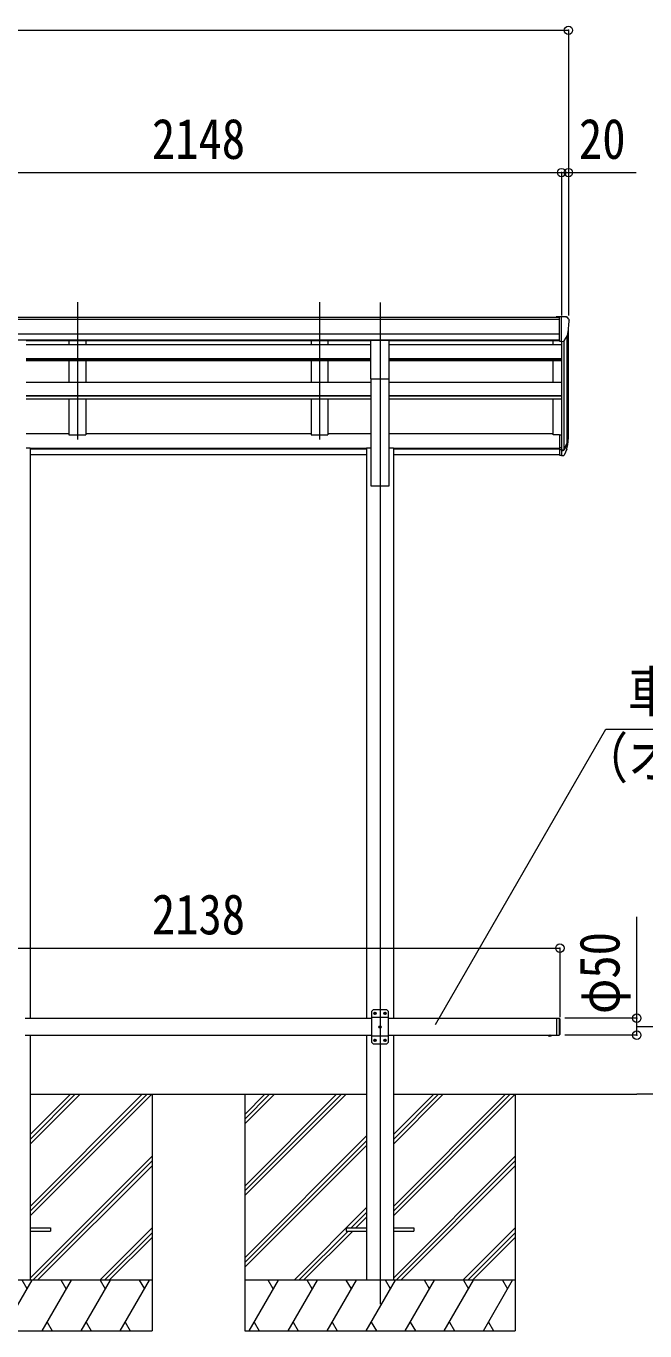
# Model space of a CAD drawing. Units: millimetres at full size. Extents: x -6988 to 7066, y -4877 to 4823.
# Drawn here: x 2769 to 4599, y -2708 to 1152 of the extents above; entities that cross this region are included whole.
import ezdxf
from ezdxf.enums import TextEntityAlignment as Align

# ---------------------------------------------------------------- set-up
doc = ezdxf.new("R2010")
doc.units = ezdxf.units.MM
doc.header["$LTSCALE"] = 25
doc.header["$PDMODE"] = 32
doc.header["$PDSIZE"] = 25
for name, color, linetype, lineweight in [('0-0_0', 7, 'Continuous', 9), ('0-1_本体', 4, 'Continuous', 9), ('0-2_部品', 7, 'Continuous', 9), ('0-4_TABLE1', 3, 'Continuous', 9), ('0-5_DIM1', 3, 'Continuous', 9), ('0-8_PARTS2', 2, 'Continuous', 9), ('0-A_寸法', 6, 'Continuous', 9)]:
    doc.layers.add(name, color=color, linetype=linetype, lineweight=lineweight)
doc.styles.add('ＭＳ ゴシック', font='')
doc.styles.get('ＭＳ ゴシック').set_extended_font_data('MS Gothic')

msp = doc.modelspace()

# ---------------------------------------------------------------- linework, layer by layer
at = {"layer": '0-0_0'}
for p, q in [((2780.82, -2008.44), (3775.82, -2008.45)), ((2780.82, -2156.18), (2928.55, -2008.44)), ((2780.82, -2142.04), (2914.41, -2008.44)), ((2780.82, -2127.89), (2900.27, -2008.44)), ((2780.82, -2368.31), (3140.68, -2008.45)), ((2780.82, -2340.02), (3112.4, -2008.45)), ((2780.82, -2354.17), (3126.54, -2008.45)), ((3141.42, -2008.44), (3141.42, -2708.44)), ((3415.42, -2008.44), (3415.42, -2708.44)), ((3415.42, -2279.95), (3686.92, -2008.44)), ((3415.42, -2294.09), (3701.06, -2008.44)), ((3415.42, -2308.23), (3715.21, -2008.44)), ((3415.42, -2067.81), (3474.79, -2008.44)), ((3415.42, -2081.96), (3488.93, -2008.44)), ((3415.42, -2096.1), (3503.07, -2008.44)), ((3854.82, -2156.18), (4002.55, -2008.44)), ((3854.82, -2142.04), (3988.41, -2008.44)), ((3854.82, -2127.89), (3974.27, -2008.44)), ((3854.82, -2008.45), (4574.42, -2008.45)), ((3854.82, -2368.31), (4214.68, -2008.45)), ((3854.82, -2340.02), (4186.4, -2008.45)), ((3854.82, -2354.17), (4200.54, -2008.45)), ((4215.42, -2008.44), (4215.42, -2708.44)), ((3415.42, -2492.08), (3775.82, -2131.68)), ((3415.42, -2506.22), (3775.82, -2145.82)), ((3415.42, -2520.36), (3775.82, -2159.97)), ((2780.82, -2552.16), (3141.42, -2191.56)), ((3854.82, -2552.16), (4215.42, -2191.56)), ((2788.67, -2558.44), (3141.42, -2205.7)), ((2802.81, -2558.44), (3141.42, -2219.84)), ((3862.67, -2558.44), (4215.42, -2205.7)), ((3876.81, -2558.44), (4215.42, -2219.84)), ((3561.18, -2558.44), (3775.82, -2343.81)), ((3729.83, -2403.94), (3775.82, -2357.96)), ((3743.97, -2403.94), (3775.82, -2372.1)), ((2986.66, -2558.44), (3141.42, -2403.69)), ((3000.8, -2558.44), (3141.42, -2417.83)), ((3575.33, -2558.44), (3720.83, -2412.94)), ((3589.47, -2558.44), (3734.97, -2412.94)), ((4060.66, -2558.44), (4215.42, -2403.69)), ((4074.8, -2558.44), (4215.42, -2417.83)), ((3014.95, -2558.44), (3141.42, -2431.97)), ((4088.95, -2558.44), (4215.42, -2431.97)), ((3141.42, -2558.44), (2341.42, -2558.44)), ((2700.53, -2708.44), (2787.14, -2558.44)), ((2772.14, -2584.43), (2757.13, -2558.44)), ((2816, -2708.44), (2902.61, -2558.44)), ((2887.61, -2584.43), (2872.61, -2558.44)), ((2931.47, -2708.44), (3018.08, -2558.44)), ((2988.08, -2558.44), (3003.08, -2584.43)), ((3046.94, -2708.44), (3133.55, -2558.44)), ((3103.55, -2558.44), (3118.55, -2584.43)), ((4215.42, -2558.44), (3415.42, -2558.44)), ((3428.12, -2708.44), (3514.73, -2558.44)), ((3499.72, -2584.43), (3484.72, -2558.44)), ((3543.59, -2708.44), (3630.2, -2558.44)), ((3615.19, -2584.43), (3600.19, -2558.44)), ((3659.06, -2708.44), (3745.67, -2558.44)), ((3730.67, -2584.43), (3715.66, -2558.44)), ((3774.53, -2708.44), (3861.14, -2558.44)), ((3846.14, -2584.43), (3831.13, -2558.44)), ((3890, -2708.44), (3976.61, -2558.44)), ((3961.61, -2584.43), (3946.61, -2558.44)), ((4005.47, -2708.44), (4092.08, -2558.44)), ((4062.08, -2558.44), (4077.08, -2584.43)), ((4120.94, -2708.44), (4207.55, -2558.44)), ((4177.55, -2558.44), (4192.55, -2584.43)), ((2831, -2682.47), (2846, -2708.44)), ((2946.47, -2682.47), (2961.47, -2708.44)), ((3061.94, -2682.47), (3076.94, -2708.44)), ((3443.12, -2682.47), (3458.12, -2708.44)), ((3558.59, -2682.47), (3573.59, -2708.44)), ((3674.06, -2682.46), (3689.06, -2708.44)), ((3789.53, -2682.46), (3804.53, -2708.44)), ((3905, -2682.47), (3920, -2708.44)), ((4020.47, -2682.47), (4035.47, -2708.44)), ((4135.94, -2682.47), (4150.94, -2708.44)), ((2341.42, -2708.44), (3141.42, -2708.44)), ((3415.42, -2708.44), (4215.42, -2708.44))]:
    msp.add_line(p, q, dxfattribs=at)
at = {"layer": '0-1_本体'}
for p, q in [((2210.92, 290.21), (4345.92, 290.21)), ((2210.92, 284.86), (4345.92, 284.86)), ((2210.92, 241.33), (4345.92, 241.33)), ((4368.14, 234.66), (4368.14, -83.57)), ((4372.42, -59.31), (4372.42, 253.46)), ((2210.92, 223.66), (4345.92, 223.66)), ((2768.92, 221.29), (3787.92, 221.29)), ((2768.92, 210.03), (3787.92, 210.03)), ((2895.42, 221.22), (2895.42, 210.03)), ((2945.42, 221.22), (2945.42, 210.03)), ((3611.42, 221.22), (3611.42, 210.03)), ((3661.42, 221.22), (3661.42, 210.03)), ((3842.92, 221.29), (4345.92, 221.29)), ((3842.92, 210.03), (4352.42, 210.03)), ((4327.42, 210.03), (4327.42, 221.29)), ((4352.42, 218.83), (4352.42, -57.14)), ((4358.42, 219.3), (4358.42, -101.58)), ((2768.92, 168.11), (3787.92, 168.11)), ((2768.92, 166.61), (3787.92, 166.61)), ((2768.92, 162.41), (3787.92, 162.41)), ((2895.42, 162.41), (2895.42, 98.68)), ((2945.42, 162.41), (2945.42, 98.68)), ((3611.42, 162.41), (3611.42, 98.68)), ((3661.42, 162.41), (3661.42, 98.68)), ((3842.92, 168.11), (4352.42, 168.11)), ((3842.92, 166.61), (4352.42, 166.61)), ((3842.92, 162.41), (4352.42, 162.41)), ((4327.42, 98.68), (4327.42, 162.41)), ((2768.93, 98.68), (3787.93, 98.68)), ((3787.82, 108.24), (3787.82, -208.56)), ((3842.82, -208.56), (3842.82, 108.24)), ((3842.93, 98.68), (4352.42, 98.68)), ((2768.92, 59.23), (3787.92, 59.23)), ((2768.92, 57.76), (3787.92, 57.76)), ((2768.92, 48.5), (3787.92, 48.5)), ((2895.42, 48.5), (2895.42, -57.99)), ((2945.42, 48.5), (2945.42, -57.99)), ((3611.42, 48.5), (3611.42, -57.99)), ((3661.42, 48.5), (3661.42, -57.99)), ((3842.92, 59.23), (4352.42, 59.23)), ((3842.92, 57.76), (4352.42, 57.76)), ((3842.92, 48.5), (4352.42, 48.5)), ((4327.42, -57.97), (4327.42, 48.5)), ((2768.92, -53.17), (2895.42, -53.17)), ((2895.42, -57.99), (2945.42, -57.99)), ((2945.42, -53.17), (3611.42, -53.17)), ((3611.42, -57.99), (3661.42, -57.99)), ((3661.42, -53.17), (3787.92, -53.17)), ((3842.92, -53.17), (4327.42, -53.17)), ((4345.92, -57.97), (4327.42, -57.97)), ((2768.82, -95.99), (2780.82, -95.99)), ((2780.82, -95.99), (2780.82, -1783.44)), ((2780.82, -97.26), (3775.82, -97.26)), ((2780.82, -98.66), (3775.82, -98.66)), ((3775.82, -95.99), (3775.82, -1783.44)), ((3775.82, -95.99), (3787.82, -95.99)), ((3842.82, -95.99), (3854.82, -95.99)), ((3854.82, -95.99), (3854.82, -1783.44)), ((3854.82, -97.26), (4345.92, -97.26)), ((3854.82, -98.66), (4345.92, -98.66)), ((2780.82, -116.03), (3775.82, -116.03)), ((3854.82, -116.03), (4345.92, -116.03)), ((3787.82, -208.56), (3842.82, -208.56)), ((2780.82, -1833.44), (2780.82, -2558.44)), ((3775.82, -1833.44), (3775.82, -2558.44)), ((3854.82, -1833.44), (3854.82, -2558.44))]:
    msp.add_line(p, q, dxfattribs=at)
at = {"layer": '0-2_部品'}
for p, q in [((4345.92, 291.81), (4335.92, 291.73)), ((4335.92, 290.21), (4335.92, 291.73)), ((4345.92, 219.83), (4345.92, 291.81)), ((4364.42, 291.81), (4345.92, 291.81)), ((4352.42, 218.83), (4352.42, 291.81)), ((4364.42, 291.81), (4366.75, 291.67)), ((4367.51, 291.25), (4371.58, 285.44)), ((4374.42, 282.44), (4374.42, 281.81)), ((4360.04, 220.64), (4369.32, 236.71)), ((3787.82, 221.96), (3842.82, 221.96)), ((3787.82, 107.8), (3787.82, 221.96)), ((3842.82, 107.8), (3842.82, 221.96)), ((4345.92, 219.83), (4352.42, 219.83)), ((4352.42, 218.83), (4357.63, 219.15)), ((3787.82, 107.8), (3842.82, 107.8)), ((4345.92, -57.14), (4345.92, -118.2)), ((4345.92, -57.14), (4352.42, -57.14)), ((4352.42, -57.14), (4352.42, -119.02)), ((4345.92, -95.45), (4352.42, -95.45)), ((4345.92, -100.85), (4352.42, -100.85)), ((4352.42, -101.85), (4357.55, -101.85)), ((4352.42, -103.85), (4357.26, -103.85)), ((4358.85, -101.1), (4368.61, -82.69)), ((4370.03, -83.18), (4359.86, -102.35)), ((4367.44, -100.03), (4359.86, -117.52)), ((4345.92, -118.2), (4352.42, -118.2)), ((4352.42, -119.02), (4357.26, -119.02))]:
    msp.add_line(p, q, dxfattribs=at)
at = {"layer": '0-2_部品', "color": 4}
for p, q in [((2780.82, -2403.94), (2841.42, -2403.94)), ((2780.82, -2412.94), (2841.42, -2412.94)), ((2841.42, -2403.94), (2841.42, -2412.94)), ((3715.42, -2403.95), (3715.42, -2412.95)), ((3715.42, -2403.95), (3775.82, -2403.95)), ((3715.42, -2412.95), (3775.82, -2412.95)), ((3854.82, -2403.95), (3915.42, -2403.95)), ((3854.82, -2412.95), (3915.42, -2412.95)), ((3915.42, -2403.95), (3915.42, -2412.95))]:
    msp.add_line(p, q, dxfattribs=at)
at = {"layer": '0-2_部品'}
for centre, radius, start, end in [((4366.69, 290.67), 1, 35, 86.5), ((4172.42, 281.81), 202, 347.09739, 0), ((4371.42, 282.44), 3, 0, 87), ((4357.44, 222.14), 3, 273.5, 330), ((4239.2, -63.96), 133.22, 344.28698, 356.72013), ((4284.47, -56.73), 88.05, 342.78929, 2.77608), ((4283.76, -61.01), 89.07, 345.58812, 5.50424), ((4357.26, -100.85), 3, 270, 330), ((4357.55, -100.35), 1.5, 270, 330), ((4357.26, -116.02), 3, 270, 330)]:
    msp.add_arc(centre, radius, start, end, dxfattribs=at)
at = {"layer": '0-4_TABLE1'}
for p, q in [((2766.42, -1783.44), (3790.42, -1783.44)), ((3840.42, -1783.44), (4337.42, -1783.44)), ((2766.42, -1833.44), (3790.42, -1833.44)), ((3840.42, -1833.44), (4337.42, -1833.44))]:
    msp.add_line(p, q, dxfattribs=at)
at = {"layer": '0-5_DIM1'}
for p, q in [((3795.42, -1758.97), (3790.42, -1763.97)), ((3790.42, -1763.97), (3790.42, -1853.97)), ((3835.42, -1758.97), (3795.42, -1758.97)), ((3799.16, -1768.55), (3798.32, -1768.55)), ((3801.68, -1769.39), (3802.52, -1769.39)), ((3829.16, -1768.55), (3828.32, -1768.55)), ((3831.68, -1769.39), (3832.52, -1769.39)), ((3835.42, -1758.97), (3840.42, -1763.97)), ((3840.42, -1853.97), (3840.42, -1763.97)), ((2861.22, -1783.44), (2861.22, -1783.35)), ((3840.42, -1781.67), (3790.42, -1781.67)), ((3814.16, -1808.55), (3813.32, -1808.55)), ((3816.68, -1809.39), (3817.52, -1809.39)), ((4337.42, -1783.44), (4337.42, -1833.44)), ((4337.42, -1783.44), (4345.42, -1783.44)), ((4345.42, -1783.44), (4345.42, -1833.44)), ((4347.42, -1785.44), (4345.42, -1783.44)), ((4347.42, -1785.44), (4347.42, -1831.44)), ((3840.42, -1836.27), (3790.42, -1836.27)), ((3799.16, -1848.55), (3798.32, -1848.55)), ((3801.68, -1849.39), (3802.52, -1849.39)), ((3829.16, -1848.55), (3828.32, -1848.55)), ((3831.68, -1849.39), (3832.52, -1849.39)), ((4311.52, -1833.44), (4323.32, -1833.44)), ((4311.52, -1833.44), (4311.52, -1833.95)), ((4311.52, -1833.95), (4323.32, -1833.95)), ((4314.92, -1833.44), (4319.92, -1833.44)), ((4323.32, -1833.44), (4323.32, -1833.95)), ((4337.42, -1833.44), (4345.42, -1833.44)), ((4347.42, -1831.44), (4345.42, -1833.44)), ((3795.42, -1858.97), (3790.42, -1853.97)), ((3795.42, -1858.97), (3835.42, -1858.97)), ((3835.42, -1858.97), (3840.42, -1853.97))]:
    msp.add_line(p, q, dxfattribs=at)
for points in [[(3798.32, -1768.55), (3798.32, -1769.39), (3799.16, -1769.39)], [(3800.84, -1767.71), (3800.84, -1766.87), (3800, -1766.87), (3800, -1767.71)], [(3800, -1770.23), (3800, -1771.07), (3800.84, -1771.07), (3800.84, -1770.23)], [(3802.52, -1769.39), (3802.52, -1768.55), (3801.68, -1768.55)], [(3828.32, -1768.55), (3828.32, -1769.39), (3829.16, -1769.39)], [(3830.84, -1767.71), (3830.84, -1766.87), (3830, -1766.87), (3830, -1767.71)], [(3830, -1770.23), (3830, -1771.07), (3830.84, -1771.07), (3830.84, -1770.23)], [(3832.52, -1769.39), (3832.52, -1768.55), (3831.68, -1768.55)], [(3813.32, -1808.55), (3813.32, -1809.39), (3814.16, -1809.39)], [(3815.84, -1807.71), (3815.84, -1806.87), (3815, -1806.87), (3815, -1807.71)], [(3815, -1810.23), (3815, -1811.07), (3815.84, -1811.07), (3815.84, -1810.23)], [(3817.52, -1809.39), (3817.52, -1808.55), (3816.68, -1808.55)], [(3798.32, -1848.55), (3798.32, -1849.39), (3799.16, -1849.39)], [(3800.84, -1847.71), (3800.84, -1846.87), (3800, -1846.87), (3800, -1847.71)], [(3800, -1850.23), (3800, -1851.07), (3800.84, -1851.07), (3800.84, -1850.23)], [(3802.52, -1849.39), (3802.52, -1848.55), (3801.68, -1848.55)], [(3828.32, -1848.55), (3828.32, -1849.39), (3829.16, -1849.39)], [(3830.84, -1847.71), (3830.84, -1846.87), (3830, -1846.87), (3830, -1847.71)], [(3830, -1850.23), (3830, -1851.07), (3830.84, -1851.07), (3830.84, -1850.23)], [(3832.52, -1849.39), (3832.52, -1848.55), (3831.68, -1848.55)], [(4314.97, -1836.16), (4316.27, -1833.49), (4317.42, -1832.88)], [(4319.87, -1836.16), (4318.57, -1833.49), (4317.42, -1832.88)]]:
    msp.add_lwpolyline(points, dxfattribs=at)
for centre in [(3800.42, -1768.97), (3830.42, -1768.97), (3815.42, -1808.97), (3800.42, -1848.97), (3830.42, -1848.97)]:
    msp.add_circle(centre, 3.5, dxfattribs=at)
for centre, radius, start, end in [((3799.16, -1767.71), 0.84, 270, 0), ((3799.16, -1770.23), 0.84, 0, 90), ((3801.68, -1767.71), 0.84, 180, 270), ((3801.68, -1770.23), 0.84, 90, 180), ((3829.16, -1767.71), 0.84, 270, 0), ((3829.16, -1770.23), 0.84, 0, 90), ((3831.68, -1767.71), 0.84, 180, 270), ((3831.68, -1770.23), 0.84, 90, 180), ((3814.16, -1807.71), 0.84, 270, 0), ((3814.16, -1810.23), 0.84, 0, 90), ((3816.68, -1807.71), 0.84, 180, 270), ((3816.68, -1810.23), 0.84, 90, 180), ((3799.16, -1847.71), 0.84, 270, 0), ((3799.16, -1850.23), 0.84, 0, 90), ((3801.68, -1847.71), 0.84, 180, 270), ((3801.68, -1850.23), 0.84, 90, 180), ((3829.16, -1847.71), 0.84, 270, 0), ((3829.16, -1850.23), 0.84, 0, 90), ((3831.68, -1847.71), 0.84, 180, 270), ((3831.68, -1850.23), 0.84, 90, 180), ((4317.42, -1828.53), 8.02, 222.61678, 317.38322)]:
    msp.add_arc(centre, radius, start, end, dxfattribs=at)
at = {"layer": '0-8_PARTS2'}
for p, q in [((2920.42, 335.14), (2920.42, -71.65)), ((3636.42, 335.14), (3636.42, -71.65)), ((3815.32, 333.72), (3815.32, -2629.73))]:
    msp.add_line(p, q, dxfattribs=at)
at = {"layer": '0-A_寸法'}
for p, q in [((36.42, 1139.06), (4372.42, 1139.06)), ((4372.42, 1139.06), (4372.42, 718.01)), ((2204.42, 718.01), (4352.42, 718.01)), ((4352.42, 718.01), (4352.42, 295.39)), ((4352.42, 718.01), (4372.42, 718.01)), ((4372.42, 718.01), (4372.42, 295.39)), ((4372.42, 718.01), (4572.42, 718.01)), ((3979.03, -1802.39), (4483.44, -928.73)), ((4483.44, -928.73), (5444.59, -928.73)), ((4574.42, -1783.44), (4574.42, -1483.44)), ((2209.42, -1576.14), (4347.42, -1576.14)), ((4347.42, -1576.14), (4347.42, -1780.76)), ((4574.42, -1783.44), (4361.73, -1783.44)), ((4574.42, -1833.44), (4574.42, -1783.44)), ((4820.88, -1808.44), (4574.42, -1808.44)), ((4574.42, -1833.44), (4361.73, -1833.44)), ((4820.88, -2008.45), (4574.42, -2008.45))]:
    msp.add_line(p, q, dxfattribs=at)
for p in [(4372.42, 1139.06), (4352.42, 718.01), (4372.42, 718.01), (4347.42, -1576.14), (4574.42, -1783.44), (4574.42, -1833.44)]:
    msp.add_point(p, dxfattribs=at)

# ---------------------------------------------------------------- texts
at = {"layer": '0-A_寸法', "color": 7, "style": 'ＭＳ ゴシック', "width": 0.85}
for s, p in [('2148', (3140.92, 723.01)), ('20', (4403.67, 723.01)), ('車止めバー', (4548.1, -912.61)), ('（オプション）', (4410.6, -1108.7)), ('2138', (3140.92, -1571.14))]:
    msp.add_text(s, height=119.1, dxfattribs=at).set_placement(p, align=Align.BOTTOM_LEFT)
msp.add_text('φ50', height=119.1, rotation=90, dxfattribs=at).set_placement((4559.42, -1770.94), align=Align.BOTTOM_LEFT)

doc.saveas('drawing.dxf')
